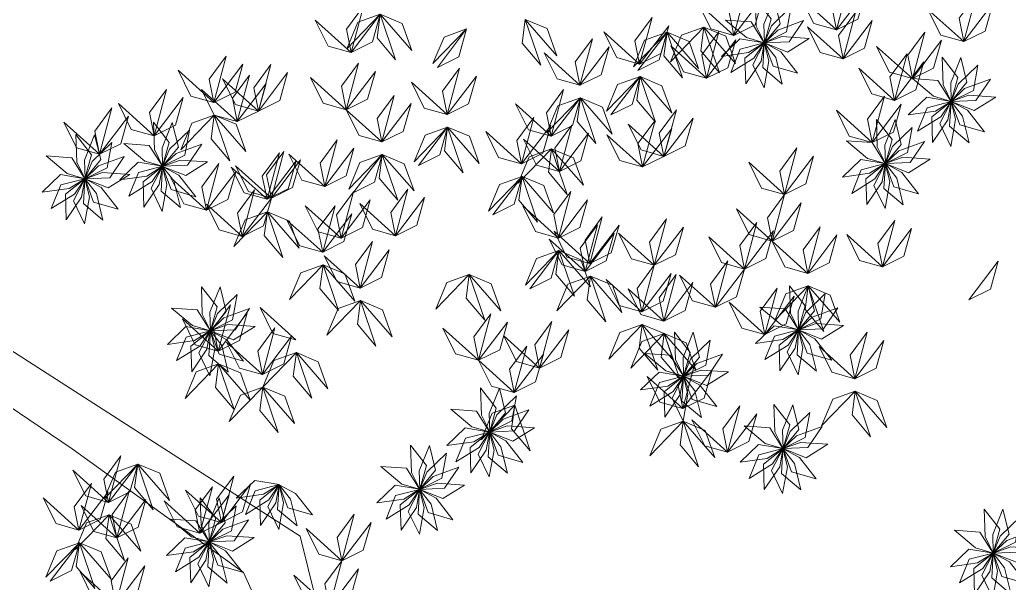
# Model space of a CAD drawing. Header units: inches. Extents: x -173 to 14008, y -3334 to 10368.
# Drawn here: x 12183.6 to 12306.9, y 780.6 to 850.8 of the extents above; entities that cross this region are included whole.
import ezdxf

# ---------------------------------------------------------------- set-up
doc = ezdxf.new("R2010")
doc.units = ezdxf.units.IN
doc.header["$MEASUREMENT"] = 0
doc.layers.add('ARREDAMENTO', color=8, linetype='Continuous', lineweight=18)

msp = doc.modelspace()

# ---------------------------------------------------------------- linework, layer by layer
at = {"layer": 'ARREDAMENTO', "linetype": 'Continuous', "lineweight": 0}
msp.add_lwpolyline([(12224.47, 762.68), (12218.58, 786.52), (12163.64, 821.77), (12166.68, 870.14), (12160.4, 824.98), (12132.63, 837.12), (12157.84, 819.81), (12119.81, 817.73), (12163.66, 815.32), (12190.17, 797.37), (12211.5, 781.98), (12219.96, 763.31)], dxfattribs=at)
at = {"layer": 'ARREDAMENTO', "lineweight": 0}
for points in [[(12285.38, 849.55), (12284.8, 852.46), (12286.92, 855.35), (12285.38, 849.55)], [(12272.57, 848.86), (12271.98, 851.76), (12274.11, 854.65), (12272.57, 848.86)], [(12285.38, 849.55), (12288.03, 850.87), (12289.01, 854.32), (12285.38, 849.55)], [(12272.57, 848.86), (12269.72, 849.66), (12268.12, 852.87), (12272.57, 848.86)], [(12272.57, 848.86), (12275.22, 850.18), (12276.2, 853.63), (12272.57, 848.86)], [(12275.26, 853.42), (12275.38, 850.02), (12276.39, 847.94), (12277.22, 850.91), (12275.26, 853.42)], [(12277.59, 853.41), (12276.32, 850.25), (12276.39, 847.94), (12278.36, 850.32), (12277.59, 853.41)], [(12285.38, 849.55), (12282.53, 850.36), (12280.93, 853.57), (12285.38, 849.55)], [(12301.21, 848.08), (12300.63, 850.99), (12302.76, 853.88), (12301.21, 848.08)], [(12301.21, 848.08), (12303.87, 849.4), (12304.84, 852.85), (12301.21, 848.08)], [(12224.91, 846.72), (12224.32, 849.62), (12226.45, 852.51), (12224.91, 846.72)], [(12279.71, 852.44), (12277.26, 850.07), (12276.39, 847.94), (12279.15, 849.31), (12279.71, 852.44)], [(12286.2, 845.93), (12285.62, 848.83), (12287.74, 851.72), (12286.2, 845.93)], [(12301.21, 848.08), (12298.36, 848.89), (12296.76, 852.1), (12301.21, 848.08)], [(12224.91, 846.72), (12222.05, 847.52), (12220.45, 850.74), (12224.91, 846.72)], [(12228.54, 851.49), (12225.74, 850.49), (12224.36, 847.18), (12228.54, 851.49)], [(12224.91, 846.72), (12227.56, 848.04), (12228.54, 851.49), (12224.91, 846.72)], [(12224.91, 846.72), (12227.56, 848.04), (12228.54, 851.49), (12224.91, 846.72)], [(12228.54, 851.49), (12228.15, 848.55), (12230.46, 845.81), (12228.54, 851.49)], [(12228.54, 851.49), (12231.27, 850.35), (12232.48, 846.97), (12228.54, 851.49)], [(12246.61, 850.85), (12246.22, 847.91), (12248.53, 845.17), (12246.61, 850.85)], [(12246.61, 850.85), (12249.34, 849.71), (12250.55, 846.33), (12246.61, 850.85)], [(12260.85, 845.29), (12260.26, 848.2), (12262.39, 851.09), (12260.85, 845.29)], [(12260.85, 845.29), (12260.26, 848.2), (12262.39, 851.09), (12260.85, 845.29)], [(12271.55, 850.77), (12274.16, 848.58), (12276.38, 847.94), (12274.73, 850.54), (12271.55, 850.77)], [(12281.26, 850.7), (12278.06, 849.53), (12276.39, 847.93), (12279.47, 848.06), (12281.26, 850.7)], [(12286.2, 845.93), (12288.85, 847.25), (12289.83, 850.7), (12286.2, 845.93)], [(12239.29, 849.66), (12236.5, 848.66), (12235.11, 845.35), (12239.29, 849.66)], [(12235.66, 844.88), (12238.31, 846.2), (12239.29, 849.66), (12235.66, 844.88)], [(12260.85, 845.29), (12257.99, 846.1), (12256.39, 849.31), (12260.85, 845.29)], [(12260.85, 845.29), (12257.99, 846.1), (12256.39, 849.31), (12260.85, 845.29)], [(12264.26, 849.27), (12261.47, 848.27), (12260.09, 844.96), (12264.26, 849.27)], [(12260.63, 844.49), (12263.28, 845.81), (12264.26, 849.27), (12260.63, 844.49)], [(12260.85, 845.29), (12263.5, 846.61), (12264.48, 850.07), (12260.85, 845.29)], [(12260.85, 845.29), (12263.5, 846.61), (12264.48, 850.07), (12260.85, 845.29)], [(12264.26, 849.27), (12263.87, 846.33), (12266.19, 843.58), (12264.26, 849.27)], [(12264.26, 849.27), (12267, 848.12), (12268.2, 844.74), (12264.26, 849.27)], [(12268.86, 849.89), (12266.06, 848.89), (12264.68, 845.58), (12268.86, 849.89)], [(12268.86, 849.89), (12268.47, 846.95), (12270.78, 844.21), (12268.86, 849.89)], [(12269.18, 843.52), (12268.59, 846.43), (12270.72, 849.32), (12269.18, 843.52)], [(12268.86, 849.89), (12271.59, 848.75), (12272.8, 845.37), (12268.86, 849.89)], [(12286.2, 845.93), (12283.35, 846.73), (12281.75, 849.94), (12286.2, 845.93)], [(12294.82, 843.48), (12294.24, 846.38), (12296.36, 849.27), (12294.82, 843.48)], [(12253.42, 842.65), (12252.83, 845.56), (12254.96, 848.45), (12253.42, 842.65)], [(12269.18, 843.52), (12271.83, 844.84), (12272.81, 848.3), (12269.18, 843.52)], [(12271.04, 846.24), (12274.41, 846.72), (12276.37, 847.93), (12273.33, 848.45), (12271.04, 846.24)], [(12272.19, 844.22), (12275.08, 846.02), (12276.37, 847.93), (12273.39, 847.16), (12272.19, 844.22)], [(12274.06, 842.83), (12275.97, 845.66), (12276.38, 847.93), (12273.96, 846.01), (12274.06, 842.83)], [(12276.34, 842.33), (12276.93, 845.68), (12276.38, 847.92), (12274.95, 845.19), (12276.34, 842.33)], [(12278.62, 842.79), (12277.8, 846.1), (12276.38, 847.92), (12276.19, 844.85), (12278.62, 842.79)], [(12281.96, 848.47), (12278.56, 848.71), (12276.39, 847.93), (12279.26, 846.79), (12281.96, 848.47)], [(12280.52, 844.15), (12278.42, 846.83), (12276.39, 847.92), (12277.46, 845.03), (12280.52, 844.15)], [(12294.82, 843.48), (12297.47, 844.8), (12298.45, 848.25), (12294.82, 843.48)], [(12253.42, 842.65), (12250.57, 843.46), (12248.97, 846.67), (12253.42, 842.65)], [(12253.42, 842.65), (12256.07, 843.97), (12257.05, 847.43), (12253.42, 842.65)], [(12269.18, 843.52), (12266.32, 844.33), (12264.73, 847.54), (12269.18, 843.52)], [(12294.82, 843.48), (12291.97, 844.28), (12290.37, 847.49), (12294.82, 843.48)], [(12207.81, 840.49), (12207.22, 843.4), (12209.35, 846.29), (12207.81, 840.49)], [(12224.3, 839.61), (12223.71, 842.52), (12225.84, 845.41), (12224.3, 839.61)], [(12292.6, 840.77), (12292.02, 843.68), (12294.15, 846.57), (12292.6, 840.77)], [(12292.6, 840.77), (12295.26, 842.09), (12296.24, 845.55), (12292.6, 840.77)], [(12298.53, 846.13), (12298.65, 842.72), (12299.65, 840.64), (12300.48, 843.61), (12298.53, 846.13)], [(12300.86, 846.11), (12299.59, 842.95), (12299.66, 840.64), (12301.62, 843.02), (12300.86, 846.11)], [(12207.81, 840.49), (12204.95, 841.3), (12203.36, 844.51), (12207.81, 840.49)], [(12207.81, 840.49), (12210.46, 841.81), (12211.44, 845.27), (12207.81, 840.49)], [(12213.37, 839.44), (12212.78, 842.35), (12214.91, 845.24), (12213.37, 839.44)], [(12213.37, 839.44), (12216.02, 840.76), (12217, 844.22), (12213.37, 839.44)], [(12224.3, 839.61), (12226.95, 840.93), (12227.93, 844.38), (12224.3, 839.61)], [(12236.88, 839.01), (12236.29, 841.91), (12238.42, 844.8), (12236.88, 839.01)], [(12292.6, 840.77), (12289.75, 841.58), (12288.15, 844.79), (12292.6, 840.77)], [(12302.98, 845.14), (12300.53, 842.77), (12299.66, 840.64), (12302.42, 842.01), (12302.98, 845.14)], [(12213.37, 839.44), (12210.51, 840.25), (12208.91, 843.46), (12213.37, 839.44)], [(12210.71, 838.12), (12210.13, 841.03), (12212.25, 843.92), (12210.71, 838.12)], [(12224.3, 839.61), (12221.45, 840.42), (12219.85, 843.63), (12224.3, 839.61)], [(12236.88, 839.01), (12234.03, 839.81), (12232.43, 843.03), (12236.88, 839.01)], [(12236.88, 839.01), (12239.53, 840.33), (12240.51, 843.78), (12236.88, 839.01)], [(12260.9, 843.73), (12258.11, 842.73), (12256.72, 839.42), (12260.9, 843.73)], [(12257.27, 838.95), (12259.92, 840.27), (12260.9, 843.73), (12257.27, 838.95)], [(12260.9, 843.73), (12260.51, 840.79), (12262.82, 838.05), (12260.9, 843.73)], [(12260.9, 843.73), (12263.63, 842.59), (12264.84, 839.21), (12260.9, 843.73)], [(12294.82, 843.48), (12297.43, 841.29), (12299.65, 840.64), (12297.99, 843.25), (12294.82, 843.48)], [(12304.53, 843.4), (12301.33, 842.23), (12299.66, 840.63), (12302.74, 840.76), (12304.53, 843.4)], [(12200.37, 836.35), (12199.79, 839.25), (12201.92, 842.14), (12200.37, 836.35)], [(12210.71, 838.12), (12207.86, 838.93), (12206.26, 842.14), (12210.71, 838.12)], [(12210.71, 838.12), (12213.37, 839.44), (12214.34, 842.89), (12210.71, 838.12)], [(12249.84, 836.31), (12249.26, 839.22), (12251.38, 842.11), (12249.84, 836.31)], [(12200.37, 836.35), (12203.03, 837.67), (12204, 841.12), (12200.37, 836.35)], [(12228.75, 835.59), (12228.17, 838.5), (12230.29, 841.39), (12228.75, 835.59)], [(12253.47, 841.09), (12250.68, 840.09), (12249.3, 836.78), (12253.47, 841.09)], [(12249.84, 836.31), (12252.5, 837.63), (12253.47, 841.09), (12249.84, 836.31)], [(12253.47, 841.09), (12253.08, 838.15), (12255.4, 835.41), (12253.47, 841.09)], [(12253.47, 841.09), (12256.21, 839.94), (12257.41, 836.56), (12253.47, 841.09)], [(12289.8, 835.51), (12289.21, 838.42), (12291.34, 841.31), (12289.8, 835.51)], [(12294.31, 838.95), (12297.68, 839.42), (12299.64, 840.64), (12296.6, 841.15), (12294.31, 838.95)], [(12295.46, 836.92), (12298.35, 838.72), (12299.64, 840.63), (12296.66, 839.86), (12295.46, 836.92)], [(12297.33, 835.53), (12299.24, 838.36), (12299.64, 840.63), (12297.23, 838.71), (12297.33, 835.53)], [(12299.61, 835.03), (12300.2, 838.39), (12299.65, 840.63), (12298.22, 837.89), (12299.61, 835.03)], [(12301.89, 835.5), (12301.07, 838.8), (12299.65, 840.63), (12299.46, 837.55), (12301.89, 835.5)], [(12305.23, 841.17), (12301.83, 841.41), (12299.66, 840.63), (12302.53, 839.49), (12305.23, 841.17)], [(12303.79, 836.85), (12301.69, 839.54), (12299.66, 840.63), (12300.73, 837.73), (12303.79, 836.85)], [(12193.57, 834.05), (12192.99, 836.95), (12195.12, 839.84), (12193.57, 834.05)], [(12200.37, 836.35), (12197.52, 837.15), (12195.92, 840.36), (12200.37, 836.35)], [(12228.75, 835.59), (12225.9, 836.4), (12224.3, 839.61), (12228.75, 835.59)], [(12228.75, 835.59), (12231.41, 836.91), (12232.38, 840.36), (12228.75, 835.59)], [(12249.84, 836.31), (12246.99, 837.12), (12245.39, 840.33), (12249.84, 836.31)], [(12263.88, 833.8), (12263.29, 836.7), (12265.42, 839.59), (12263.88, 833.8)], [(12289.8, 835.51), (12286.95, 836.32), (12285.35, 839.53), (12289.8, 835.51)], [(12289.8, 835.51), (12292.45, 836.83), (12293.43, 840.29), (12289.8, 835.51)], [(12193.57, 834.05), (12190.72, 834.85), (12189.12, 838.06), (12193.57, 834.05)], [(12193.57, 834.05), (12196.23, 835.37), (12197.2, 838.82), (12193.57, 834.05)], [(12200.31, 838.05), (12200.43, 834.64), (12201.44, 832.57), (12202.27, 835.54), (12200.31, 838.05)], [(12202.64, 838.03), (12201.37, 834.87), (12201.44, 832.56), (12203.41, 834.94), (12202.64, 838.03)], [(12207.86, 838.93), (12205.07, 837.93), (12203.69, 834.62), (12207.86, 838.93)], [(12207.86, 838.93), (12207.47, 835.99), (12209.79, 833.25), (12207.86, 838.93)], [(12207.86, 838.93), (12210.6, 837.79), (12211.8, 834.41), (12207.86, 838.93)], [(12246.14, 832.86), (12245.56, 835.76), (12247.69, 838.65), (12246.14, 832.86)], [(12261.22, 832.48), (12260.64, 835.38), (12262.77, 838.27), (12261.22, 832.48)], [(12263.88, 833.8), (12266.53, 835.12), (12267.51, 838.57), (12263.88, 833.8)], [(12290.34, 838.39), (12290.45, 834.99), (12291.46, 832.91), (12292.29, 835.88), (12290.34, 838.39)], [(12292.67, 838.37), (12291.39, 835.21), (12291.46, 832.91), (12293.43, 835.29), (12292.67, 838.37)], [(12204.77, 837.06), (12202.31, 834.7), (12201.44, 832.56), (12204.21, 833.93), (12204.77, 837.06)], [(12236.93, 837.44), (12234.14, 836.44), (12232.76, 833.13), (12236.93, 837.44)], [(12233.3, 832.67), (12235.95, 833.99), (12236.93, 837.44), (12233.3, 832.67)], [(12236.93, 837.44), (12236.54, 834.5), (12238.86, 831.76), (12236.93, 837.44)], [(12236.93, 837.44), (12239.67, 836.3), (12240.87, 832.92), (12236.93, 837.44)], [(12246.14, 832.86), (12243.29, 833.66), (12241.69, 836.88), (12246.14, 832.86)], [(12246.14, 832.86), (12248.8, 834.18), (12249.77, 837.63), (12246.14, 832.86)], [(12250.86, 831.9), (12250.27, 834.81), (12252.4, 837.7), (12250.86, 831.9)], [(12263.88, 833.8), (12261.02, 834.6), (12259.42, 837.82), (12263.88, 833.8)], [(12261.22, 832.48), (12263.88, 833.8), (12264.85, 837.25), (12261.22, 832.48)], [(12294.79, 837.41), (12292.34, 835.04), (12291.46, 832.91), (12294.23, 834.28), (12294.79, 837.41)], [(12190.64, 836.5), (12190.76, 833.09), (12191.76, 831.02), (12192.59, 833.99), (12190.64, 836.5)], [(12192.97, 836.48), (12191.7, 833.32), (12191.77, 831.01), (12193.73, 833.39), (12192.97, 836.48)], [(12221.62, 830.04), (12221.04, 832.95), (12223.16, 835.84), (12221.62, 830.04)], [(12250.86, 831.9), (12248, 832.71), (12246.4, 835.92), (12250.86, 831.9)], [(12250.86, 831.9), (12253.51, 833.23), (12254.49, 836.68), (12250.86, 831.9)], [(12261.22, 832.48), (12258.37, 833.28), (12256.77, 836.49), (12261.22, 832.48)], [(12286.63, 835.74), (12289.24, 833.55), (12291.45, 832.91), (12289.8, 835.51), (12286.63, 835.74)], [(12296.33, 835.66), (12293.13, 834.5), (12291.47, 832.9), (12294.55, 833.03), (12296.33, 835.66)], [(12195.09, 835.51), (12192.64, 833.15), (12191.77, 831.01), (12194.53, 832.38), (12195.09, 835.51)], [(12196.6, 835.4), (12199.21, 833.21), (12201.43, 832.56), (12199.78, 835.17), (12196.6, 835.4)], [(12206.31, 835.32), (12203.11, 834.15), (12201.44, 832.56), (12204.53, 832.69), (12206.31, 835.32)], [(12214.98, 828.6), (12214.39, 831.51), (12216.52, 834.4), (12214.98, 828.6)], [(12221.62, 830.04), (12224.28, 831.36), (12225.25, 834.82), (12221.62, 830.04)], [(12249.89, 834.74), (12247.1, 833.75), (12245.72, 830.44), (12249.89, 834.74)], [(12249.89, 834.74), (12249.5, 831.81), (12251.82, 829.06), (12249.89, 834.74)], [(12249.89, 834.74), (12252.63, 833.6), (12253.84, 830.22), (12249.89, 834.74)], [(12278.89, 829.05), (12278.31, 831.95), (12280.43, 834.84), (12278.89, 829.05)], [(12186.93, 833.85), (12189.54, 831.66), (12191.76, 831.01), (12190.11, 833.62), (12186.93, 833.85)], [(12196.64, 833.77), (12193.44, 832.6), (12191.77, 831.01), (12194.85, 831.14), (12196.64, 833.77)], [(12196.09, 830.87), (12199.47, 831.34), (12201.43, 832.56), (12198.38, 833.07), (12196.09, 830.87)], [(12207.01, 833.1), (12203.61, 833.34), (12201.44, 832.55), (12204.31, 831.42), (12207.01, 833.1)], [(12214.44, 828.45), (12213.85, 831.35), (12215.98, 834.24), (12214.44, 828.45)], [(12214.44, 828.45), (12217.09, 829.77), (12218.07, 833.22), (12214.44, 828.45)], [(12214.98, 828.6), (12217.63, 829.93), (12218.61, 833.38), (12214.98, 828.6)], [(12221.62, 830.04), (12218.77, 830.85), (12217.17, 834.06), (12221.62, 830.04)], [(12228.8, 834.02), (12226.01, 833.03), (12224.63, 829.72), (12228.8, 834.02)], [(12225.17, 829.25), (12227.83, 830.57), (12228.8, 834.02), (12225.17, 829.25)], [(12228.8, 834.02), (12228.41, 831.08), (12230.73, 828.34), (12228.8, 834.02)], [(12228.8, 834.02), (12231.54, 832.88), (12232.75, 829.5), (12228.8, 834.02)], [(12278.89, 829.05), (12276.04, 829.85), (12274.44, 833.07), (12278.89, 829.05)], [(12278.89, 829.05), (12281.54, 830.37), (12282.52, 833.82), (12278.89, 829.05)], [(12286.11, 831.21), (12289.49, 831.69), (12291.45, 832.9), (12288.41, 833.42), (12286.11, 831.21)], [(12297.03, 833.44), (12293.63, 833.68), (12291.46, 832.9), (12294.33, 831.76), (12297.03, 833.44)], [(12197.24, 828.84), (12200.13, 830.65), (12201.43, 832.56), (12198.44, 831.79), (12197.24, 828.84)], [(12199.11, 827.46), (12201.02, 830.28), (12201.43, 832.55), (12199.01, 830.64), (12199.11, 827.46)], [(12201.39, 826.95), (12201.98, 830.31), (12201.43, 832.55), (12200, 829.82), (12201.39, 826.95)], [(12203.67, 827.42), (12202.85, 830.73), (12201.43, 832.55), (12201.24, 829.47), (12203.67, 827.42)], [(12205.57, 828.77), (12203.47, 831.46), (12201.44, 832.55), (12202.51, 829.66), (12205.57, 828.77)], [(12206.91, 827.1), (12206.32, 830), (12208.45, 832.89), (12206.91, 827.1)], [(12206.91, 827.1), (12209.56, 828.42), (12210.54, 831.87), (12206.91, 827.1)], [(12214.44, 828.45), (12211.58, 829.25), (12209.98, 832.46), (12214.44, 828.45)], [(12214.98, 828.6), (12212.12, 829.41), (12210.52, 832.62), (12214.98, 828.6)], [(12287.26, 829.19), (12290.15, 830.99), (12291.45, 832.9), (12288.46, 832.13), (12287.26, 829.19)], [(12289.13, 827.8), (12291.04, 830.63), (12291.45, 832.9), (12289.03, 830.98), (12289.13, 827.8)], [(12291.41, 827.3), (12292, 830.65), (12291.45, 832.89), (12290.02, 830.16), (12291.41, 827.3)], [(12293.69, 827.76), (12292.87, 831.07), (12291.46, 832.89), (12291.26, 829.81), (12293.69, 827.76)], [(12295.59, 829.12), (12293.49, 831.8), (12291.46, 832.89), (12292.53, 830), (12295.59, 829.12)], [(12186.42, 829.32), (12189.79, 829.79), (12191.75, 831.01), (12188.71, 831.52), (12186.42, 829.32)], [(12187.57, 827.29), (12190.46, 829.1), (12191.75, 831), (12188.77, 830.24), (12187.57, 827.29)], [(12189.44, 825.91), (12191.35, 828.73), (12191.76, 831), (12189.34, 829.09), (12189.44, 825.91)], [(12191.72, 825.4), (12192.31, 828.76), (12191.76, 831), (12190.33, 828.27), (12191.72, 825.4)], [(12194, 825.87), (12193.18, 829.18), (12191.76, 831), (12191.57, 827.92), (12194, 825.87)], [(12197.34, 831.55), (12193.94, 831.78), (12191.77, 831), (12194.64, 829.87), (12197.34, 831.55)], [(12195.9, 827.22), (12193.8, 829.91), (12191.77, 831), (12192.84, 828.11), (12195.9, 827.22)], [(12206.91, 827.1), (12204.06, 827.9), (12202.46, 831.12), (12206.91, 827.1)], [(12246.2, 831.29), (12243.4, 830.3), (12242.02, 826.98), (12246.2, 831.29)], [(12242.57, 826.52), (12245.22, 827.84), (12246.2, 831.29), (12242.57, 826.52)], [(12246.2, 831.29), (12245.81, 828.35), (12248.12, 825.61), (12246.2, 831.29)], [(12246.2, 831.29), (12248.93, 830.15), (12250.14, 826.77), (12246.2, 831.29)], [(12211.35, 823.83), (12210.76, 826.74), (12212.89, 829.63), (12211.35, 823.83)], [(12223.66, 823.6), (12223.08, 826.51), (12225.2, 829.4), (12223.66, 823.6)], [(12230.43, 823.9), (12229.85, 826.81), (12231.97, 829.7), (12230.43, 823.9)], [(12250.74, 823.63), (12250.15, 826.54), (12252.28, 829.43), (12250.74, 823.63)], [(12211.35, 823.83), (12214, 825.15), (12214.98, 828.6), (12211.35, 823.83)], [(12223.66, 823.6), (12226.32, 824.92), (12227.29, 828.38), (12223.66, 823.6)], [(12230.43, 823.9), (12233.08, 825.22), (12234.06, 828.68), (12230.43, 823.9)], [(12250.74, 823.63), (12253.39, 824.95), (12254.37, 828.4), (12250.74, 823.63)], [(12277.35, 823.25), (12276.76, 826.16), (12278.89, 829.05), (12277.35, 823.25)], [(12211.35, 823.83), (12208.49, 824.64), (12206.89, 827.85), (12211.35, 823.83)], [(12223.66, 823.6), (12220.81, 824.41), (12219.21, 827.62), (12223.66, 823.6)], [(12221.37, 821.86), (12220.78, 824.76), (12222.91, 827.65), (12221.37, 821.86)], [(12230.43, 823.9), (12227.58, 824.71), (12225.98, 827.92), (12230.43, 823.9)], [(12250.74, 823.63), (12247.89, 824.44), (12246.29, 827.65), (12250.74, 823.63)], [(12277.35, 823.25), (12274.5, 824.06), (12272.9, 827.27), (12277.35, 823.25)], [(12277.35, 823.25), (12280, 824.57), (12280.98, 828.02), (12277.35, 823.25)], [(12214.49, 826.88), (12211.7, 825.88), (12210.31, 822.57), (12214.49, 826.88)], [(12214.49, 826.88), (12214.1, 823.94), (12216.41, 821.2), (12214.49, 826.88)], [(12214.49, 826.88), (12217.22, 825.74), (12218.43, 822.36), (12214.49, 826.88)], [(12221.37, 821.86), (12218.51, 822.66), (12216.91, 825.87), (12221.37, 821.86)], [(12221.37, 821.86), (12224.02, 823.18), (12225, 826.63), (12221.37, 821.86)], [(12254.66, 820.45), (12254.07, 823.36), (12256.2, 826.25), (12254.66, 820.45)], [(12262.67, 820.23), (12262.09, 823.13), (12264.21, 826.02), (12262.67, 820.23)], [(12291.1, 820.03), (12290.51, 822.94), (12292.64, 825.83), (12291.1, 820.03)], [(12254.66, 820.45), (12251.8, 821.26), (12250.21, 824.47), (12254.66, 820.45)], [(12254.05, 819.46), (12253.46, 822.37), (12255.59, 825.26), (12254.05, 819.46)], [(12254.66, 820.45), (12257.31, 821.77), (12258.29, 825.23), (12254.66, 820.45)], [(12262.67, 820.23), (12265.32, 821.55), (12266.3, 825), (12262.67, 820.23)], [(12273.91, 819.77), (12273.33, 822.68), (12275.45, 825.57), (12273.91, 819.77)], [(12273.91, 819.77), (12276.56, 821.09), (12277.54, 824.54), (12273.91, 819.77)], [(12281.8, 819.23), (12281.22, 822.14), (12283.34, 825.03), (12281.8, 819.23)], [(12291.1, 820.03), (12293.75, 821.35), (12294.73, 824.8), (12291.1, 820.03)], [(12254.05, 819.46), (12251.19, 820.27), (12249.59, 823.48), (12254.05, 819.46)], [(12254.05, 819.46), (12256.7, 820.78), (12257.68, 824.24), (12254.05, 819.46)], [(12262.67, 820.23), (12259.82, 821.03), (12258.22, 824.25), (12262.67, 820.23)], [(12273.91, 819.77), (12271.06, 820.58), (12269.46, 823.79), (12273.91, 819.77)], [(12281.8, 819.23), (12278.95, 820.04), (12277.35, 823.25), (12281.8, 819.23)], [(12281.8, 819.23), (12284.45, 820.55), (12285.43, 824.01), (12281.8, 819.23)], [(12291.1, 820.03), (12288.24, 820.84), (12286.64, 824.05), (12291.1, 820.03)], [(12226.02, 817.4), (12225.44, 820.31), (12227.57, 823.2), (12226.02, 817.4)], [(12226.02, 817.4), (12228.68, 818.72), (12229.65, 822.17), (12226.02, 817.4)], [(12250.79, 822.06), (12248, 821.07), (12246.62, 817.76), (12250.79, 822.06)], [(12247.16, 817.29), (12249.81, 818.61), (12250.79, 822.06), (12247.16, 817.29)], [(12250.79, 822.06), (12250.4, 819.12), (12252.72, 816.38), (12250.79, 822.06)], [(12250.79, 822.06), (12253.53, 820.92), (12254.73, 817.54), (12250.79, 822.06)], [(12226.02, 817.4), (12223.17, 818.21), (12221.57, 821.42), (12226.02, 817.4)], [(12270.28, 815), (12269.69, 817.9), (12271.82, 820.79), (12270.28, 815)], [(12221.42, 820.29), (12218.63, 819.29), (12217.24, 815.98), (12221.42, 820.29)], [(12221.42, 820.29), (12221.03, 817.35), (12223.34, 814.61), (12221.42, 820.29)], [(12221.42, 820.29), (12224.15, 819.15), (12225.36, 815.77), (12221.42, 820.29)], [(12261.13, 814.43), (12260.54, 817.34), (12262.67, 820.23), (12261.13, 814.43)], [(12270.28, 815), (12272.93, 816.32), (12273.91, 819.77), (12270.28, 815)], [(12301.87, 815.95), (12304.53, 817.27), (12305.5, 820.73), (12301.87, 815.95)], [(12239.63, 819.07), (12236.83, 818.08), (12235.45, 814.77), (12239.63, 819.07)], [(12239.63, 819.07), (12239.24, 816.14), (12241.55, 813.39), (12239.63, 819.07)], [(12239.63, 819.07), (12242.36, 817.93), (12243.57, 814.55), (12239.63, 819.07)], [(12254.71, 818.89), (12251.92, 817.89), (12250.54, 814.58), (12254.71, 818.89)], [(12254.71, 818.89), (12254.32, 815.95), (12256.64, 813.2), (12254.71, 818.89)], [(12254.71, 818.89), (12257.45, 817.74), (12258.65, 814.36), (12254.71, 818.89)], [(12261.13, 814.43), (12258.28, 815.24), (12256.68, 818.45), (12261.13, 814.43)], [(12261.13, 814.43), (12263.78, 815.75), (12264.76, 819.21), (12261.13, 814.43)], [(12263.86, 813.29), (12263.28, 816.2), (12265.41, 819.09), (12263.86, 813.29)], [(12270.28, 815), (12267.43, 815.8), (12265.83, 819.01), (12270.28, 815)], [(12206.26, 817.56), (12206.38, 814.16), (12207.38, 812.08), (12208.21, 815.05), (12206.26, 817.56)], [(12208.59, 817.54), (12207.31, 814.38), (12207.39, 812.08), (12209.35, 814.46), (12208.59, 817.54)], [(12263.86, 813.29), (12261.01, 814.1), (12259.41, 817.31), (12263.86, 813.29)], [(12263.86, 813.29), (12266.52, 814.61), (12267.49, 818.07), (12263.86, 813.29)], [(12276.45, 811.61), (12275.86, 814.51), (12277.99, 817.4), (12276.45, 811.61)], [(12281.85, 817.66), (12279.06, 816.67), (12277.68, 813.36), (12281.85, 817.66)], [(12279.52, 817.68), (12279.64, 814.28), (12280.64, 812.2), (12281.47, 815.17), (12279.52, 817.68)], [(12281.85, 817.66), (12280.58, 814.5), (12280.65, 812.2), (12282.61, 814.58), (12281.85, 817.66)], [(12281.85, 817.66), (12281.46, 814.73), (12283.78, 811.98), (12281.85, 817.66)], [(12281.85, 817.66), (12284.59, 816.52), (12285.79, 813.14), (12281.85, 817.66)], [(12210.71, 816.58), (12208.26, 814.21), (12207.39, 812.08), (12210.15, 813.45), (12210.71, 816.58)], [(12226.07, 815.83), (12223.28, 814.84), (12221.9, 811.53), (12226.07, 815.83)], [(12226.07, 815.83), (12225.69, 812.89), (12228, 810.15), (12226.07, 815.83)], [(12226.07, 815.83), (12228.81, 814.69), (12230.02, 811.31), (12226.07, 815.83)], [(12276.45, 811.61), (12279.1, 812.93), (12280.08, 816.38), (12276.45, 811.61)], [(12283.97, 816.7), (12281.52, 814.33), (12280.65, 812.2), (12283.41, 813.57), (12283.97, 816.7)], [(12202.55, 814.91), (12205.16, 812.72), (12207.38, 812.08), (12205.72, 814.68), (12202.55, 814.91)], [(12212.26, 814.84), (12209.05, 813.67), (12207.39, 812.07), (12210.47, 812.2), (12212.26, 814.84)], [(12208.35, 809.53), (12207.76, 812.43), (12209.89, 815.32), (12208.35, 809.53)], [(12218.04, 810.94), (12215.18, 811.75), (12213.59, 814.96), (12218.04, 810.94)], [(12276.45, 811.61), (12273.59, 812.41), (12271.99, 815.62), (12276.45, 811.61)], [(12275.81, 815.03), (12278.42, 812.84), (12280.64, 812.2), (12278.99, 814.8), (12275.81, 815.03)], [(12285.52, 814.95), (12282.32, 813.79), (12280.65, 812.19), (12283.73, 812.32), (12285.52, 814.95)], [(12208.35, 809.53), (12205.5, 810.33), (12203.9, 813.55), (12208.35, 809.53)], [(12208.35, 809.53), (12211, 810.85), (12211.98, 814.3), (12208.35, 809.53)], [(12240.78, 808.4), (12240.2, 811.31), (12242.33, 814.2), (12240.78, 808.4)], [(12202.04, 810.38), (12205.41, 810.86), (12207.37, 812.07), (12204.33, 812.59), (12202.04, 810.38)], [(12212.96, 812.61), (12209.56, 812.85), (12207.39, 812.07), (12210.26, 810.93), (12212.96, 812.61)], [(12213.86, 806.64), (12213.28, 809.54), (12215.41, 812.43), (12213.86, 806.64)], [(12240.78, 808.4), (12237.93, 809.21), (12236.33, 812.42), (12240.78, 808.4)], [(12240.78, 808.4), (12243.44, 809.72), (12244.41, 813.17), (12240.78, 808.4)], [(12248.38, 807.43), (12247.79, 810.33), (12249.92, 813.22), (12248.38, 807.43)], [(12248.38, 807.43), (12251.03, 808.75), (12252.01, 812.2), (12248.38, 807.43)], [(12261.18, 812.87), (12258.39, 811.87), (12257.01, 808.56), (12261.18, 812.87)], [(12261.18, 812.87), (12260.79, 809.93), (12263.11, 807.18), (12261.18, 812.87)], [(12261.18, 812.87), (12263.92, 811.72), (12265.12, 808.34), (12261.18, 812.87)], [(12275.3, 810.5), (12278.67, 810.98), (12280.63, 812.19), (12277.59, 812.71), (12275.3, 810.5)], [(12276.45, 808.48), (12279.34, 810.28), (12280.63, 812.19), (12277.65, 811.42), (12276.45, 808.48)], [(12278.32, 807.09), (12280.23, 809.92), (12280.64, 812.19), (12278.22, 810.27), (12278.32, 807.09)], [(12280.6, 806.59), (12281.19, 809.94), (12280.64, 812.18), (12279.21, 809.45), (12280.6, 806.59)], [(12282.88, 807.05), (12282.06, 810.36), (12280.64, 812.18), (12280.45, 809.1), (12282.88, 807.05)], [(12286.22, 812.73), (12282.82, 812.97), (12280.65, 812.19), (12283.52, 811.05), (12286.22, 812.73)], [(12284.78, 808.41), (12282.68, 811.09), (12280.65, 812.18), (12281.72, 809.29), (12284.78, 808.41)], [(12203.18, 808.36), (12206.07, 810.16), (12207.37, 812.07), (12204.38, 811.3), (12203.18, 808.36)], [(12205.06, 806.97), (12206.96, 809.8), (12207.37, 812.07), (12204.96, 810.15), (12205.06, 806.97)], [(12207.33, 806.47), (12207.93, 809.82), (12207.38, 812.06), (12205.95, 809.33), (12207.33, 806.47)], [(12209.62, 806.93), (12208.79, 810.24), (12207.38, 812.06), (12207.19, 808.98), (12209.62, 806.93)], [(12211.51, 808.29), (12209.42, 810.97), (12207.38, 812.06), (12208.46, 809.17), (12211.51, 808.29)], [(12213.86, 806.64), (12216.52, 807.96), (12217.49, 811.41), (12213.86, 806.64)], [(12248.38, 807.43), (12245.53, 808.24), (12243.93, 811.45), (12248.38, 807.43)], [(12263.92, 811.72), (12261.12, 810.73), (12259.74, 807.42), (12263.92, 811.72)], [(12263.92, 811.72), (12263.53, 808.79), (12265.84, 806.04), (12263.92, 811.72)], [(12263.92, 811.72), (12266.65, 810.58), (12267.86, 807.2), (12263.92, 811.72)], [(12265.2, 811.91), (12265.32, 808.5), (12266.32, 806.42), (12267.15, 809.39), (12265.2, 811.91)], [(12267.53, 811.89), (12266.25, 808.73), (12266.32, 806.42), (12268.29, 808.8), (12267.53, 811.89)], [(12269.65, 810.92), (12267.2, 808.55), (12266.33, 806.42), (12269.09, 807.79), (12269.65, 810.92)], [(12287.64, 806.11), (12287.06, 809.02), (12289.18, 811.91), (12287.64, 806.11)], [(12287.64, 806.11), (12290.3, 807.43), (12291.27, 810.88), (12287.64, 806.11)], [(12213.86, 806.64), (12211.01, 807.44), (12209.41, 810.65), (12213.86, 806.64)], [(12245.24, 804.38), (12244.65, 807.29), (12246.78, 810.18), (12245.24, 804.38)], [(12287.64, 806.11), (12284.79, 806.92), (12283.19, 810.13), (12287.64, 806.11)], [(12218.09, 809.38), (12215.3, 808.38), (12213.92, 805.07), (12218.09, 809.38)], [(12218.09, 809.38), (12217.7, 806.44), (12220.02, 803.7), (12218.09, 809.38)], [(12218.09, 809.38), (12220.83, 808.23), (12222.03, 804.85), (12218.09, 809.38)], [(12245.24, 804.38), (12247.89, 805.7), (12248.87, 809.16), (12245.24, 804.38)], [(12261.49, 809.26), (12264.1, 807.07), (12266.31, 806.42), (12264.66, 809.03), (12261.49, 809.26)], [(12271.19, 809.18), (12267.99, 808.01), (12266.33, 806.41), (12269.41, 806.54), (12271.19, 809.18)], [(12208.4, 807.96), (12205.61, 806.96), (12204.23, 803.65), (12208.4, 807.96)], [(12208.4, 807.96), (12208.01, 805.02), (12210.33, 802.28), (12208.4, 807.96)], [(12208.4, 807.96), (12211.14, 806.82), (12212.34, 803.44), (12208.4, 807.96)], [(12245.24, 804.38), (12242.38, 805.19), (12240.78, 808.4), (12245.24, 804.38)], [(12266.22, 802.38), (12265.64, 805.28), (12267.76, 808.17), (12266.22, 802.38)], [(12271.9, 806.96), (12268.5, 807.19), (12266.33, 806.41), (12269.19, 805.28), (12271.9, 806.96)], [(12260.97, 804.73), (12264.35, 805.2), (12266.31, 806.42), (12263.27, 806.93), (12260.97, 804.73)], [(12266.22, 802.38), (12263.37, 803.18), (12261.77, 806.4), (12266.22, 802.38)], [(12262.12, 802.7), (12265.01, 804.5), (12266.31, 806.41), (12263.32, 805.65), (12262.12, 802.7)], [(12264, 801.31), (12265.9, 804.14), (12266.31, 806.41), (12263.89, 804.49), (12264, 801.31)], [(12266.27, 800.81), (12266.86, 804.17), (12266.31, 806.41), (12264.88, 803.67), (12266.27, 800.81)], [(12268.56, 801.28), (12267.73, 804.58), (12266.32, 806.41), (12266.12, 803.33), (12268.56, 801.28)], [(12266.22, 802.38), (12268.87, 803.7), (12269.85, 807.15), (12266.22, 802.38)], [(12270.45, 802.63), (12268.35, 805.32), (12266.32, 806.41), (12267.4, 803.52), (12270.45, 802.63)], [(12213.92, 805.07), (12211.12, 804.07), (12209.74, 800.76), (12213.92, 805.07)], [(12213.92, 805.07), (12213.53, 802.13), (12215.84, 799.39), (12213.92, 805.07)], [(12213.92, 805.07), (12216.65, 803.93), (12217.86, 800.55), (12213.92, 805.07)], [(12241.04, 804.96), (12241.16, 801.56), (12242.17, 799.48), (12243, 802.45), (12241.04, 804.96)], [(12243.38, 804.94), (12242.1, 801.78), (12242.17, 799.48), (12244.14, 801.85), (12243.38, 804.94)], [(12245.5, 803.98), (12243.05, 801.61), (12242.17, 799.48), (12244.94, 800.85), (12245.5, 803.98)], [(12287.69, 804.54), (12284.9, 803.55), (12283.52, 800.24), (12287.69, 804.54)], [(12287.69, 804.54), (12287.3, 801.6), (12289.62, 798.86), (12287.69, 804.54)], [(12287.69, 804.54), (12290.43, 803.4), (12291.64, 800.02), (12287.69, 804.54)], [(12237.33, 802.31), (12239.95, 800.12), (12242.16, 799.48), (12240.51, 802.08), (12237.33, 802.31)], [(12245.29, 802.81), (12242.5, 801.82), (12241.11, 798.51), (12245.29, 802.81)], [(12245.29, 802.81), (12244.9, 799.88), (12247.21, 797.13), (12245.29, 802.81)], [(12271.8, 796.95), (12271.21, 799.85), (12273.34, 802.74), (12271.8, 796.95)], [(12277.58, 802.89), (12277.7, 799.49), (12278.71, 797.41), (12279.54, 800.38), (12277.58, 802.89)], [(12279.91, 802.87), (12278.64, 799.71), (12278.71, 797.41), (12280.68, 799.78), (12279.91, 802.87)], [(12247.04, 802.23), (12243.84, 801.07), (12242.17, 799.47), (12245.26, 799.6), (12247.04, 802.23)], [(12271.8, 796.95), (12274.45, 798.27), (12275.43, 801.72), (12271.8, 796.95)], [(12282.04, 801.91), (12279.58, 799.54), (12278.71, 797.4), (12281.48, 798.78), (12282.04, 801.91)], [(12236.82, 797.78), (12240.2, 798.26), (12242.16, 799.47), (12239.12, 799.99), (12236.82, 797.78)], [(12247.74, 800.01), (12244.34, 800.25), (12242.17, 799.47), (12245.04, 798.33), (12247.74, 800.01)], [(12266.27, 800.81), (12263.48, 799.81), (12262.1, 796.5), (12266.27, 800.81)], [(12266.27, 800.81), (12265.88, 797.87), (12268.2, 795.13), (12266.27, 800.81)], [(12266.27, 800.81), (12269.01, 799.67), (12270.21, 796.29), (12266.27, 800.81)], [(12271.8, 796.95), (12268.95, 797.75), (12267.35, 800.97), (12271.8, 796.95)], [(12273.87, 800.24), (12276.49, 798.05), (12278.7, 797.41), (12277.05, 800.01), (12273.87, 800.24)], [(12283.58, 800.16), (12280.38, 799), (12278.71, 797.4), (12281.8, 797.53), (12283.58, 800.16)], [(12237.97, 795.75), (12240.86, 797.56), (12242.16, 799.47), (12239.17, 798.7), (12237.97, 795.75)], [(12239.84, 794.37), (12241.75, 797.2), (12242.16, 799.47), (12239.74, 797.55), (12239.84, 794.37)], [(12242.12, 793.87), (12242.71, 797.22), (12242.16, 799.46), (12240.73, 796.73), (12242.12, 793.87)], [(12244.4, 794.33), (12243.58, 797.64), (12242.17, 799.46), (12241.97, 796.38), (12244.4, 794.33)], [(12246.3, 795.69), (12244.2, 798.37), (12242.17, 799.46), (12243.24, 796.57), (12246.3, 795.69)], [(12232.33, 797.83), (12232.45, 794.42), (12233.46, 792.34), (12234.29, 795.31), (12232.33, 797.83)], [(12234.66, 797.81), (12233.39, 794.65), (12233.46, 792.34), (12235.43, 794.72), (12234.66, 797.81)], [(12273.36, 795.71), (12276.74, 796.19), (12278.7, 797.4), (12275.65, 797.92), (12273.36, 795.71)], [(12274.51, 793.68), (12277.4, 795.49), (12278.7, 797.4), (12275.71, 796.63), (12274.51, 793.68)], [(12276.38, 792.3), (12278.29, 795.12), (12278.7, 797.39), (12276.28, 795.48), (12276.38, 792.3)], [(12278.66, 791.8), (12279.25, 795.15), (12278.7, 797.39), (12277.27, 794.66), (12278.66, 791.8)], [(12280.94, 792.26), (12280.12, 795.57), (12278.7, 797.39), (12278.51, 794.31), (12280.94, 792.26)], [(12284.28, 797.94), (12280.88, 798.18), (12278.71, 797.4), (12281.58, 796.26), (12284.28, 797.94)], [(12282.84, 793.62), (12280.74, 796.3), (12278.71, 797.39), (12279.78, 794.5), (12282.84, 793.62)], [(12194.71, 790.7), (12194.13, 793.61), (12196.25, 796.5), (12194.71, 790.7)], [(12236.79, 796.84), (12234.33, 794.47), (12233.46, 792.34), (12236.22, 793.71), (12236.79, 796.84)], [(12198.34, 795.48), (12195.55, 794.48), (12194.17, 791.17), (12198.34, 795.48)], [(12194.71, 790.7), (12197.37, 792.02), (12198.34, 795.48), (12194.71, 790.7)], [(12198.34, 795.48), (12197.95, 792.54), (12200.27, 789.8), (12198.34, 795.48)], [(12198.34, 795.48), (12201.08, 794.34), (12202.28, 790.96), (12198.34, 795.48)], [(12228.62, 795.18), (12231.23, 792.99), (12233.45, 792.34), (12231.8, 794.95), (12228.62, 795.18)], [(12238.33, 795.1), (12235.13, 793.93), (12233.46, 792.33), (12236.54, 792.46), (12238.33, 795.1)], [(12194.71, 790.7), (12191.86, 791.51), (12190.26, 794.72), (12194.71, 790.7)], [(12208.75, 788.19), (12208.16, 791.09), (12210.29, 793.98), (12208.75, 788.19)], [(12191.01, 787.25), (12190.43, 790.16), (12192.56, 793.05), (12191.01, 787.25)], [(12206.09, 786.87), (12205.51, 789.77), (12207.64, 792.66), (12206.09, 786.87)], [(12208.75, 788.19), (12211.4, 789.51), (12212.38, 792.96), (12208.75, 788.19)], [(12210.61, 791.23), (12213.99, 791.71), (12215.95, 792.92), (12212.91, 793.44), (12210.61, 791.23)], [(12211.76, 789.2), (12214.65, 791.01), (12215.95, 792.92), (12212.96, 792.15), (12211.76, 789.2)], [(12213.64, 787.82), (12215.54, 790.64), (12215.95, 792.92), (12213.53, 791), (12213.64, 787.82)], [(12215.91, 787.32), (12216.5, 790.67), (12215.95, 792.91), (12214.52, 790.18), (12215.91, 787.32)], [(12218.2, 787.78), (12217.37, 791.09), (12215.96, 792.91), (12215.76, 789.83), (12218.2, 787.78)], [(12220.09, 789.14), (12217.99, 791.82), (12215.96, 792.91), (12217.04, 790.02), (12220.09, 789.14)], [(12228.11, 790.65), (12231.48, 791.12), (12233.45, 792.34), (12230.4, 792.85), (12228.11, 790.65)], [(12239.03, 792.87), (12235.63, 793.11), (12233.46, 792.33), (12236.33, 791.2), (12239.03, 792.87)], [(12191.01, 787.25), (12188.16, 788.06), (12186.56, 791.27), (12191.01, 787.25)], [(12191.01, 787.25), (12193.67, 788.57), (12194.64, 792.02), (12191.01, 787.25)], [(12195.73, 786.3), (12195.14, 789.2), (12197.27, 792.09), (12195.73, 786.3)], [(12208.75, 788.19), (12205.89, 789), (12204.29, 792.21), (12208.75, 788.19)], [(12206.09, 786.87), (12208.75, 788.19), (12209.72, 791.64), (12206.09, 786.87)], [(12206.13, 791.28), (12206.25, 787.87), (12207.25, 785.79), (12208.08, 788.76), (12206.13, 791.28)], [(12208.46, 791.26), (12207.18, 788.1), (12207.25, 785.79), (12209.22, 788.17), (12208.46, 791.26)], [(12229.26, 788.62), (12232.15, 790.42), (12233.45, 792.33), (12230.46, 791.56), (12229.26, 788.62)], [(12231.13, 787.23), (12233.04, 790.06), (12233.45, 792.33), (12231.03, 790.41), (12231.13, 787.23)], [(12233.41, 786.73), (12234, 790.09), (12233.45, 792.33), (12232.02, 789.59), (12233.41, 786.73)], [(12235.69, 787.2), (12234.87, 790.5), (12233.45, 792.33), (12233.26, 789.25), (12235.69, 787.2)], [(12237.59, 788.55), (12235.49, 791.24), (12233.46, 792.33), (12234.53, 789.43), (12237.59, 788.55)], [(12195.73, 786.3), (12192.87, 787.1), (12191.27, 790.32), (12195.73, 786.3)], [(12195.73, 786.3), (12198.38, 787.62), (12199.36, 791.07), (12195.73, 786.3)], [(12206.09, 786.87), (12203.24, 787.67), (12201.64, 790.89), (12206.09, 786.87)], [(12210.58, 790.29), (12208.13, 787.92), (12207.25, 785.79), (12210.02, 787.16), (12210.58, 790.29)], [(12194.76, 789.14), (12191.97, 788.14), (12190.59, 784.83), (12194.76, 789.14)], [(12194.76, 789.14), (12194.37, 786.2), (12196.69, 783.46), (12194.76, 789.14)], [(12194.76, 789.14), (12197.5, 788), (12198.71, 784.62), (12194.76, 789.14)], [(12223.76, 783.44), (12223.18, 786.34), (12225.3, 789.23), (12223.76, 783.44)], [(12303.77, 789.88), (12303.89, 786.47), (12304.9, 784.39), (12305.73, 787.36), (12303.77, 789.88)], [(12306.1, 789.86), (12304.83, 786.7), (12304.9, 784.39), (12306.87, 786.77), (12306.1, 789.86)], [(12308.23, 788.89), (12305.77, 786.52), (12304.9, 784.39), (12307.67, 785.76), (12308.23, 788.89)], [(12202.42, 788.63), (12205.03, 786.43), (12207.24, 785.79), (12205.59, 788.4), (12202.42, 788.63)], [(12212.12, 788.55), (12208.92, 787.38), (12207.26, 785.78), (12210.34, 785.91), (12212.12, 788.55)], [(12223.76, 783.44), (12226.41, 784.76), (12227.39, 788.21), (12223.76, 783.44)], [(12201.9, 784.09), (12205.28, 784.57), (12207.24, 785.78), (12204.2, 786.3), (12201.9, 784.09)], [(12212.83, 786.32), (12209.43, 786.56), (12207.25, 785.78), (12210.12, 784.64), (12212.83, 786.32)], [(12223.76, 783.44), (12220.91, 784.25), (12219.31, 787.46), (12223.76, 783.44)], [(12300.06, 787.23), (12302.68, 785.04), (12304.89, 784.39), (12303.24, 787), (12300.06, 787.23)], [(12309.77, 787.15), (12306.57, 785.98), (12304.9, 784.38), (12307.99, 784.51), (12309.77, 787.15)], [(12191.07, 785.68), (12188.27, 784.69), (12186.89, 781.38), (12191.07, 785.68)], [(12187.44, 780.91), (12190.09, 782.23), (12191.07, 785.68), (12187.44, 780.91)], [(12191.07, 785.68), (12190.68, 782.74), (12192.99, 780), (12191.07, 785.68)], [(12191.07, 785.68), (12193.8, 784.54), (12195.01, 781.16), (12191.07, 785.68)], [(12203.05, 782.07), (12205.94, 783.87), (12207.24, 785.78), (12204.25, 785.01), (12203.05, 782.07)], [(12204.93, 780.68), (12206.83, 783.51), (12207.24, 785.78), (12204.82, 783.86), (12204.93, 780.68)], [(12207.2, 780.18), (12207.79, 783.54), (12207.24, 785.78), (12205.81, 783.04), (12207.2, 780.18)], [(12209.48, 780.64), (12208.66, 783.95), (12207.25, 785.77), (12207.05, 782.7), (12209.48, 780.64)], [(12211.38, 782), (12209.28, 784.69), (12207.25, 785.78), (12208.32, 782.88), (12211.38, 782)], [(12310.47, 784.93), (12307.07, 785.16), (12304.9, 784.38), (12307.77, 783.25), (12310.47, 784.93)], [(12195.61, 778.02), (12195.02, 780.93), (12197.15, 783.82), (12195.61, 778.02)], [(12299.55, 782.7), (12302.93, 783.17), (12304.89, 784.39), (12301.84, 784.9), (12299.55, 782.7)], [(12300.7, 780.67), (12303.59, 782.47), (12304.89, 784.38), (12301.9, 783.62), (12300.7, 780.67)], [(12302.57, 779.28), (12304.48, 782.11), (12304.89, 784.38), (12302.47, 782.46), (12302.57, 779.28)], [(12304.85, 778.78), (12305.44, 782.14), (12304.89, 784.38), (12303.46, 781.64), (12304.85, 778.78)], [(12307.13, 779.25), (12306.31, 782.55), (12304.89, 784.38), (12304.7, 781.3), (12307.13, 779.25)], [(12309.03, 780.6), (12306.93, 783.29), (12304.9, 784.38), (12305.97, 781.49), (12309.03, 780.6)], [(12195.61, 778.02), (12198.26, 779.34), (12199.24, 782.8), (12195.61, 778.02)], [(12222.22, 777.64), (12221.63, 780.55), (12223.76, 783.44), (12222.22, 777.64)], [(12195.61, 778.02), (12192.76, 778.83), (12191.16, 782.04), (12195.61, 778.02)], [(12222.22, 777.64), (12219.37, 778.45), (12217.77, 781.66), (12222.22, 777.64)], [(12222.22, 777.64), (12224.87, 778.96), (12225.85, 782.42), (12222.22, 777.64)]]:
    msp.add_lwpolyline(points, dxfattribs=at)

doc.saveas('drawing.dxf')
